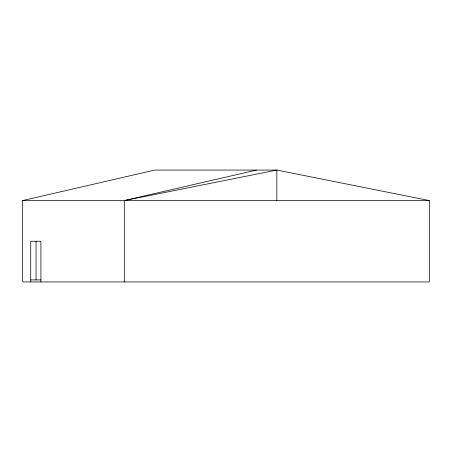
<?xml version="1.0" encoding="UTF-8"?>
<svg xmlns="http://www.w3.org/2000/svg" width="452" height="452" viewBox="0 0 452 452"><rect width="100%" height="100%" fill="white"/><g stroke="black" fill="none" stroke-linecap="round" stroke-linejoin="round"><path stroke-width="0.68" d="M22.6 200.575L154.714 170.065L276.85 170.065L429.4 200.575L429.4 281.935L22.6 281.935L22.6 200.575L429.4 200.575M124.3 281.935L124.3 200.575L256.414 170.065M124.3 200.575L276.85 170.065L276.85 200.575M30.736 279.901L40.906 279.901M40.906 281.935L40.906 241.255L30.736 241.255L30.736 281.935M36.019 241.255L36.019 279.901"/></g></svg>
